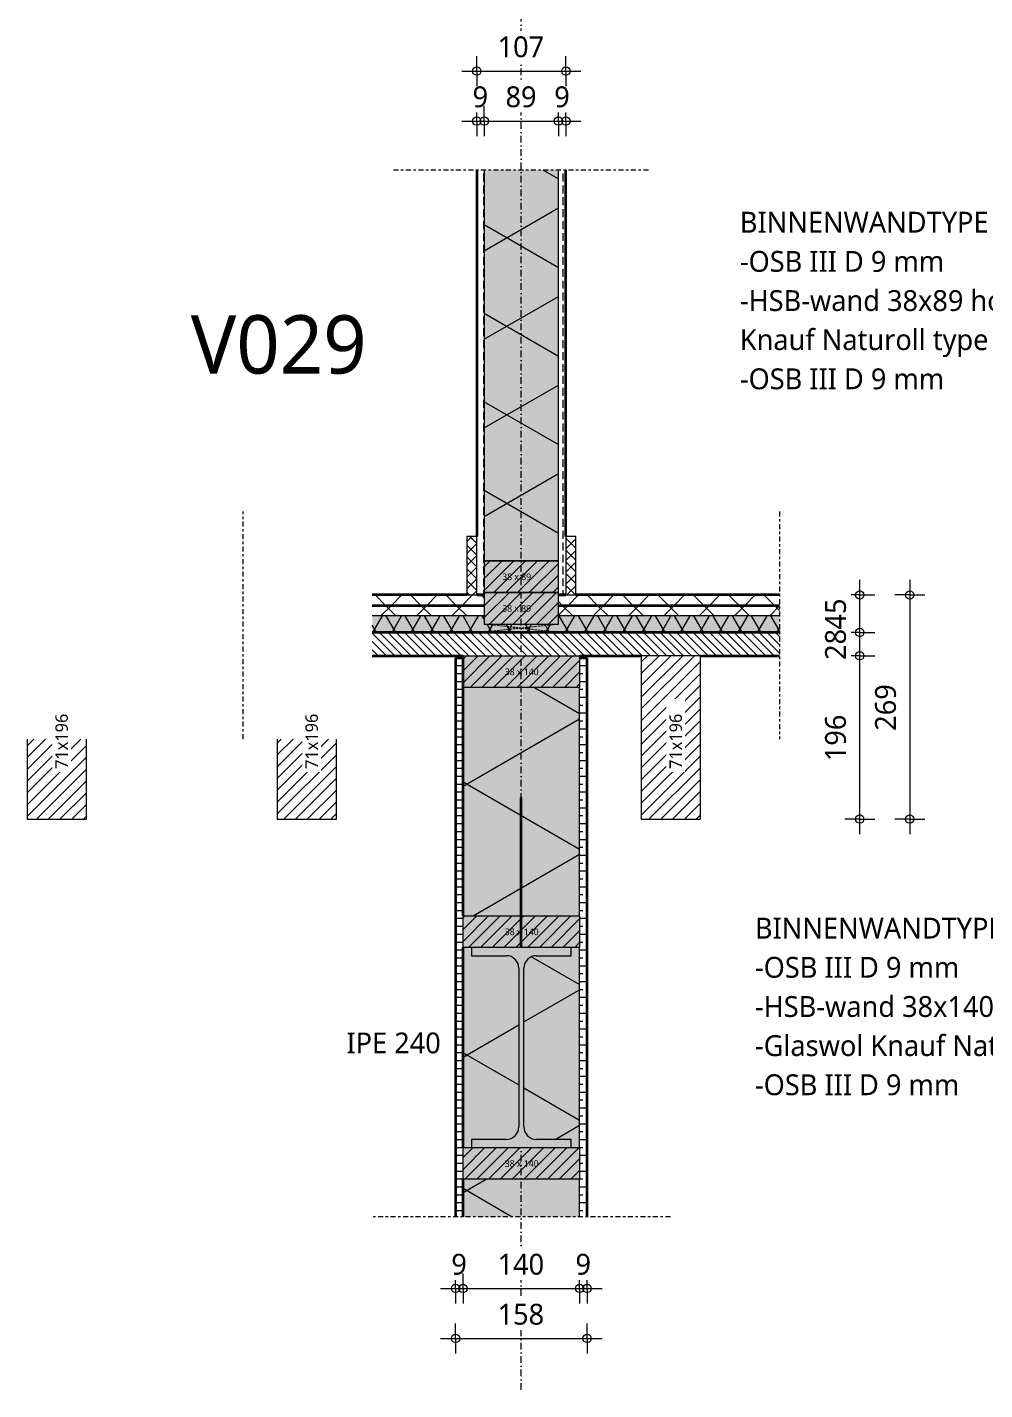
# Model space of a CAD drawing. Header units: millimetres. Extents: x 1789 to 13769, y 2055 to 27197.
# Drawn here: x 8624 to 9774, y 9308 to 10943 of the extents above; entities that cross this region are included whole.
import ezdxf

# ---------------------------------------------------------------- set-up
doc = ezdxf.new("R2010")
doc.units = ezdxf.units.MM
for name, pattern in [('MV_center', [15, 6, -3, 3, -3]), ('MV_hidden', [3.75, 2.5, -1.25]), ('MV_stramien', [16, 8, -4, 0, -4])]:
    doc.linetypes.add(name, pattern=pattern)
for name, color, linetype, lineweight in [('A-ANNO-DIMS', 211, 'Continuous', 13), ('A-ANNO-DIMS-10', 211, 'Continuous', 13), ('A-ANNO-NOTE', 131, 'Continuous', 18), ('A-DETL', 90, 'Continuous', 13), ('A-DETL-GENF', 92, 'Continuous', 18), ('A-DETL-MEDM', 33, 'Continuous', 18), ('G-ANNO-TEXT', 231, 'Continuous', 13)]:
    doc.layers.add(name, color=color, linetype=linetype, lineweight=lineweight)
doc.styles.add('Segoe UI', font='segoeui.ttf', dxfattribs={"height": 8})
doc.styles.add('Segoe UI_1', font='segoeui.ttf', dxfattribs={"height": 15})
doc.styles.add('Segoe UI_2', font='segoeui.ttf', dxfattribs={"height": 25})
doc.styles.add('Segoe UI_3', font='segoeui.ttf', dxfattribs={"height": 70})
doc.styles.add('Segoe UI_B', font='segoeui.ttf', dxfattribs={"height": 25})
doc.dimstyles.new('2_5_mm_1', dxfattribs={"dimscale": 304.8, "dimtxt": 26.184099, "dimasz": 0.032808, "dimexe": 0.059055, "dimexo": 0.0625, "dimgap": 0.029528, "dimtad": 1, "dimdec": 0, "dimzin": 0, "dimdsep": 46, "dimtxsty": 'Segoe UI_2', "dimblk1": 'DOTBLANK', "dimblk2": 'DOTBLANK', "dimsah": 1, "dimcen": 0.09, "dimdle": 0.059055, "dimazin": 0, "dimtfac": 1, "dimtdec": 4, "dimtix": 1, "dimtmove": 0, "dimatfit": 3, "dimfxl": 0.059055, "dimfxlon": 1, "dimtvp": 1, "dimtfill": 1, "dimtolj": 1, "dimtzin": 0, "dimarcsym": 2})
pattern_1 = [(45, (0, 0), (-21.213203, 21.213203), []), (135, (0, 0), (-21.213203, -21.213203), [])]
pattern_2 = [(0, (0, 0), (0, 18.952), []), (0, (0, 9.476), (0, 18.952), [9.476, -4.738])]
pattern_3 = [(45, (0, 0), (-7.071068, 7.071068), [])]
pattern_4 = [(90, (0, 0), (-19.05, 1e-15), []), (90, (9.525, 0), (-19.05, 1e-15), [9.525, -4.762])]
pattern_5 = [(45, (0, 0), (-7.071068, 7.071068), []), (135, (0, 0), (-7.071068, -7.071068), [])]

# ---------------------------------------------------------------- blocks, each defined once
blk = doc.blocks.new('42 isolatie - Type 1-3774381-Details Restauratie 1-10')
at = {"layer": 'A-DETL-GENF'}
blk.add_hatch(color=256, dxfattribs=at).paths.add_polyline_path([(322.8, 0.8), (677.3, 0.8), (677.3, 20.8), (411.8, 20.8), (411.8, 10.8), (322.8, 10.8), (322.8, 20.8), (188.2, 20.8), (188.2, 0.8)])
at = {"layer": 'A-DETL-GENF', "lineweight": 13}
h = blk.add_hatch(dxfattribs=at)
h.set_pattern_fill('FP_32', color=256, style=0, pattern_type=2)
h.set_pattern_definition([(60, (-2355.522, 120.812), (-17.32051, 10), []), (120, (-2355.522, 120.812), (-17.32051, -10), [])])
h.paths.add_polyline_path([(322.8, 0.8), (677.3, 0.8), (677.3, 20.8), (411.8, 20.8), (411.8, 10.8), (322.8, 10.8), (322.8, 20.8), (188.2, 20.8), (188.2, 0.8)])
at = {"layer": 'A-DETL-GENF'}
for p, q in [((322.8, 20.8), (188.2, 20.8)), ((322.8, 20.8), (188.2, 20.8)), ((677.3, 20.8), (411.8, 20.8)), ((677.3, 20.8), (411.8, 20.8)), ((188.2, 0.8), (677.3, 0.8))]:
    blk.add_line(p, q, dxfattribs=at)
blk = doc.blocks.new('42 isolatie - Type 1-3773790-Details Restauratie 1-10')
at = {"layer": 'A-DETL-GENF'}
h = blk.add_hatch(color=256, dxfattribs=at)
h.paths.add_polyline_path([(25.3, 140.8), (25.3, 0.8), (70.3, 0.8), (70.3, 140.8)])
h.paths.add_polyline_path([(108.3, 0.8), (348.3, 0.8), (348.3, 10.8), (338.5, 10.8), (338.5, 52.7), (338, 56.6), (336.5, 60.2), (334.1, 63.3), (331, 65.7), (327.4, 67.2), (323.5, 67.7), (133.1, 67.7), (129.2, 67.2), (125.6, 65.7), (122.5, 63.3), (120.1, 60.2), (118.6, 56.6), (118.1, 52.7), (118.1, 10.8), (108.3, 10.8)])
h.paths.add_polyline_path([(108.3, 140.8), (108.3, 130.8), (118.1, 130.8), (118.1, 88.9), (118.6, 85), (120.1, 81.4), (122.5, 78.3), (125.6, 75.9), (129.2, 74.4), (133.1, 73.9), (323.5, 73.9), (327.4, 74.4), (331, 75.9), (334.1, 78.3), (336.5, 81.4), (338, 85), (338.5, 88.9), (338.5, 130.8), (348.3, 130.8), (348.3, 140.8), (118.1, 140.8)])
h.paths.add_polyline_path([(386.3, 0.8), (660.3, 0.8), (660.3, 140.8), (386.3, 140.8)])
at = {"layer": 'A-DETL-GENF', "lineweight": 13}
h = blk.add_hatch(dxfattribs=at)
h.set_pattern_fill('FP_85', color=256, style=0, pattern_type=2)
h.set_pattern_definition([(60, (-857.8, 704), (-121.936, 70.4), []), (120, (-857.8, 704), (-121.936, -70.4), [])])
h.paths.add_polyline_path([(25.3, 140.8), (25.3, 0.8), (70.3, 0.8), (70.3, 140.8)])
h.paths.add_polyline_path([(108.3, 0.8), (348.3, 0.8), (348.3, 10.8), (338.5, 10.8), (338.5, 52.7), (338, 56.6), (336.5, 60.2), (334.1, 63.3), (331, 65.7), (327.4, 67.2), (323.5, 67.7), (133.1, 67.7), (129.2, 67.2), (125.6, 65.7), (122.5, 63.3), (120.1, 60.2), (118.6, 56.6), (118.1, 52.7), (118.1, 10.8), (108.3, 10.8)])
h.paths.add_polyline_path([(108.3, 140.8), (108.3, 130.8), (118.1, 130.8), (118.1, 88.9), (118.6, 85), (120.1, 81.4), (122.5, 78.3), (125.6, 75.9), (129.2, 74.4), (133.1, 73.9), (323.5, 73.9), (327.4, 74.4), (331, 75.9), (334.1, 78.3), (336.5, 81.4), (338, 85), (338.5, 88.9), (338.5, 130.8), (348.3, 130.8), (348.3, 140.8), (118.1, 140.8)])
h.paths.add_polyline_path([(386.3, 0.8), (660.3, 0.8), (660.3, 140.8), (386.3, 140.8)])
at = {"layer": 'A-DETL-GENF'}
for p, q in [((70.3, 140.8), (25.3, 140.8)), ((348.3, 140.8), (108.3, 140.8)), ((660.3, 140.8), (386.3, 140.8)), ((660.3, 140.8), (433.1, 140.8)), ((660.3, 0.8), (660.3, 140.8)), ((25.3, 0.8), (70.3, 0.8)), ((25.3, 0.8), (70.3, 0.8)), ((108.3, 0.8), (348.3, 0.8)), ((108.3, 0.8), (348.3, 0.8)), ((386.3, 0.8), (660.3, 0.8)), ((386.3, 0.8), (660.3, 0.8))]:
    blk.add_line(p, q, dxfattribs=at)
blk = doc.blocks.new('00 hout_rechthoekig_sls - SLS 38x140-V41-Details Restauratie 1-10')
at = {"layer": 'A-DETL-GENF', "lineweight": 13}
blk.add_hatch(color=256, dxfattribs=at).paths.add_polyline_path([(140, -38), (140, 0), (0, 0), (0, -38)])
at = {"layer": 'A-DETL-MEDM', "lineweight": 13}
h = blk.add_hatch(dxfattribs=at)
h.set_pattern_fill('FP_86', color=256, style=0, pattern_type=2)
h.set_pattern_definition([(45, (-9147.539, -10189.015), (-7.071068, 7.071068), [])])
h.paths.add_polyline_path([(140, -38), (140, 0), (0, 0), (0, -38)])
at = {"layer": 'A-DETL-MEDM'}
for p, q in [((0, 0), (140, 0)), ((0, -3), (0, 0)), ((140, 0), (140, -38)), ((140, 0), (140, -38)), ((140, 0), (140, -38)), ((0, -38), (0, -3)), ((140, -38), (0, -38)), ((140, -38), (0, -38))]:
    blk.add_line(p, q, dxfattribs=at)
blk = doc.blocks.new('00 hout_rechthoekig_sls - SLS 38x140-V42-Details Restauratie 1-10')
at = {"layer": 'A-DETL-GENF', "lineweight": 13}
blk.add_hatch(color=256, dxfattribs=at).paths.add_polyline_path([(140, -38), (140, 0), (0, 0), (0, -38), (130, -38)])
at = {"layer": 'A-DETL-MEDM', "lineweight": 13}
h = blk.add_hatch(dxfattribs=at)
h.set_pattern_fill('FP_87', color=256, style=0, pattern_type=2)
h.set_pattern_definition([(45, (-9147.539, -9877.015), (-7.071068, 7.071068), [])])
h.paths.add_polyline_path([(140, -38), (140, 0), (0, 0), (0, -38), (130, -38)])
at = {"layer": 'A-DETL-MEDM'}
for p, q in [((0, 0), (140, 0)), ((0, -38), (0, 0)), ((140, 0), (140, -38)), ((140, 0), (140, -38)), ((140, 0), (140, -38)), ((10, -38), (0, -38)), ((10, -38), (0, -38)), ((130, -38), (10, -38)), ((130, -38), (10, -38)), ((140, -38), (130, -38)), ((140, -38), (130, -38))]:
    blk.add_line(p, q, dxfattribs=at)
blk = doc.blocks.new('00 hout_rechthoekig_sls - SLS 38x140-V43-Details Restauratie 1-10')
at = {"layer": 'A-DETL-GENF', "lineweight": 13}
blk.add_hatch(color=256, dxfattribs=at).paths.add_polyline_path([(140, -38), (140, 0), (0, 0), (0, -38), (130, -38)])
at = {"layer": 'A-DETL-MEDM', "lineweight": 13}
h = blk.add_hatch(dxfattribs=at)
h.set_pattern_fill('FP_88', color=256, style=0, pattern_type=2)
h.set_pattern_definition([(45, (-9147.539, -9599.015), (-7.071068, 7.071068), [])])
h.paths.add_polyline_path([(140, -38), (140, 0), (0, 0), (0, -38), (130, -38)])
at = {"layer": 'A-DETL-MEDM'}
for p, q in [((0, 0), (10, 0)), ((0, -38), (0, 0)), ((10, 0), (130, 0)), ((130, 0), (140, 0)), ((140, 0), (140, -38)), ((140, 0), (140, -38)), ((140, 0), (140, -38)), ((140, -38), (0, -38)), ((140, -38), (0, -38))]:
    blk.add_line(p, q, dxfattribs=at)
blk = doc.blocks.new('NLRS_00_DI_maskeer - Type 1-4234694-Details Restauratie 1-10')
at = {"layer": 'A-DETL-GENF', "linetype": 'MV_center'}
blk.add_line((173, 0), (-100, 0), dxfattribs=at)
blk = doc.blocks.new('NLRS_00_DI_maskeer - Type 1-4234695-Details Restauratie 1-10')
at = {"layer": 'A-DETL-GENF', "linetype": 'MV_center'}
blk.add_line((-100, 0), (258, 0), dxfattribs=at)
blk = doc.blocks.new('NLRS_00_DI_maskeer - Type 1-4234693-Details Restauratie 1-10')
at = {"layer": 'A-DETL-GENF', "linetype": 'MV_center'}
blk.add_line((-100, 0), (173, 0), dxfattribs=at)
blk = doc.blocks.new('42 isolatie - Type 1-3774253-Details Restauratie 1-10')
at = {"layer": 'A-DETL-GENF'}
blk.add_hatch(color=256, dxfattribs=at).paths.add_polyline_path([(0.3, -0.8), (0.3, -89.8), (469.3, -89.8), (469.3, -0.8), (56.1, -0.8)])
at = {"layer": 'A-DETL-GENF', "lineweight": 13}
h = blk.add_hatch(dxfattribs=at)
h.set_pattern_fill('FP_89', color=256, style=0, pattern_type=2)
h.set_pattern_definition([(300, (-357.56, -184.11), (-79.674, -46), []), (240, (-357.56, -184.11), (-79.674, 46), [])])
h.paths.add_polyline_path([(0.3, -0.8), (0.3, -89.8), (469.3, -89.8), (469.3, -0.8), (56.1, -0.8)])
at = {"layer": 'A-DETL-GENF'}
for p, q in [((469.3, -0.8), (0.3, -0.8)), ((0.3, -0.8), (0.3, -89.8)), ((469.3, -0.8), (0.3, -0.8)), ((0.3, -89.8), (469.3, -89.8)), ((0.3, -89.8), (469.3, -89.8))]:
    blk.add_line(p, q, dxfattribs=at)
blk = doc.blocks.new('00 hout_rechthoekig_sls - SLS 38x89-V44-Details Restauratie 1-10')
at = {"layer": 'A-DETL-GENF', "lineweight": 13}
blk.add_hatch(color=256, dxfattribs=at).paths.add_polyline_path([(0, 38), (0, 0), (89, 0), (89, 38)])
at = {"layer": 'A-DETL-MEDM', "lineweight": 13}
h = blk.add_hatch(dxfattribs=at)
h.set_pattern_fill('FP_90', color=256, style=0, pattern_type=2)
h.set_pattern_definition([(225, (9262.039, 10265.015), (7.071068, -7.071068), [])])
h.paths.add_polyline_path([(0, 38), (0, 0), (89, 0), (89, 38)])
at = {"layer": 'A-DETL-MEDM'}
for p, q in [((89, 38), (0, 38)), ((0, 38), (0, 0)), ((89, 38), (0, 38)), ((89, 0), (89, 38)), ((89, 0), (89, 38)), ((89, 0), (89, 38)), ((0, 0), (89, 0))]:
    blk.add_line(p, q, dxfattribs=at)
blk = doc.blocks.new('00 hout_rechthoekig_sls - SLS 38x89-V45-Details Restauratie 1-10')
at = {"layer": 'A-DETL-GENF', "lineweight": 13}
blk.add_hatch(color=256, dxfattribs=at).paths.add_polyline_path([(0, 38), (0, 0), (89, 0), (89, 38)])
at = {"layer": 'A-DETL-MEDM', "lineweight": 13}
h = blk.add_hatch(dxfattribs=at)
h.set_pattern_fill('FP_91', color=256, style=0, pattern_type=2)
h.set_pattern_definition([(225, (9262.039, 10303.015), (7.071068, -7.071068), [])])
h.paths.add_polyline_path([(0, 38), (0, 0), (89, 0), (89, 38)])
at = {"layer": 'A-DETL-MEDM'}
for p, q in [((89, 38), (0, 38)), ((0, 38), (0, 0)), ((89, 38), (0, 38)), ((89, 0), (89, 38)), ((89, 0), (89, 38)), ((89, 0), (89, 38)), ((0, 0), (89, 0))]:
    blk.add_line(p, q, dxfattribs=at)
blk = doc.blocks.new('NLRS_00_DI_maskeer - Type 1-4234696-Details Restauratie 1-10')
at = {"layer": 'A-DETL-GENF', "linetype": 'MV_center'}
blk.add_line((-100, 0), (207, 0), dxfattribs=at)
blk = doc.blocks.new('DIMBLOCK235-Details Restauratie 1-10')
at = {"layer": 'A-ANNO-DIMS-10'}
for p, q in [((9138.5, 9429.9), (9138.5, 9447.9)), ((9147.5, 9429.9), (9147.5, 9447.9)), ((9120.5, 9429.9), (9147.5, 9429.9)), ((9138.5, 9429.9), (9138.5, 9411.9)), ((9147.5, 9429.9), (9147.5, 9411.9))]:
    blk.add_line(p, q, dxfattribs=at)
for centre in [(9138.5, 9429.9), (9147.5, 9429.9)]:
    blk.add_circle(centre, 5, dxfattribs=at)
at = {"layer": 'A-ANNO-DIMS-10', "color": 0, "insert": (9133.5, 9471.5), "char_height": 25, "width": 22.852, "attachment_point": 1, "line_spacing_factor": 1.142579, "style": 'Segoe UI_2', "bg_fill": 3, "box_fill_scale": 1.25, "bg_fill_color": 9, "bg_fill_true_color": 13158600, "bg_fill_transparency": 0}
blk.add_mtext('9', dxfattribs=at)
blk = doc.blocks.new('_DotBlank')
at = {"color": 0, "linetype": 'ByBlock', "lineweight": -2}
blk.add_line((-0.5, 0), (-1, 0), dxfattribs=at)
blk.add_circle((0, 0), 0.5, dxfattribs=at)
blk = doc.blocks.new('DIMBLOCK236-Details Restauratie 1-10')
at = {"layer": 'A-ANNO-DIMS-10'}
for p, q in [((9147.5, 9429.9), (9147.5, 9447.9)), ((9287.5, 9429.9), (9287.5, 9447.9)), ((9147.5, 9429.9), (9287.5, 9429.9)), ((9147.5, 9429.9), (9147.5, 9411.9)), ((9287.5, 9429.9), (9287.5, 9411.9))]:
    blk.add_line(p, q, dxfattribs=at)
for centre in [(9147.5, 9429.9), (9287.5, 9429.9)]:
    blk.add_circle(centre, 5, dxfattribs=at)
at = {"layer": 'A-ANNO-DIMS-10', "color": 0, "insert": (9189, 9471.5), "char_height": 25, "width": 68.555, "attachment_point": 1, "line_spacing_factor": 1.142579, "style": 'Segoe UI_2', "bg_fill": 3, "box_fill_scale": 1.25, "bg_fill_color": 9, "bg_fill_true_color": 13158600, "bg_fill_transparency": 0}
blk.add_mtext('140', dxfattribs=at)
blk = doc.blocks.new('DIMBLOCK237-Details Restauratie 1-10')
at = {"layer": 'A-ANNO-DIMS-10'}
for p, q in [((9287.5, 9429.9), (9287.5, 9447.9)), ((9296.5, 9429.9), (9296.5, 9447.9)), ((9287.5, 9429.9), (9314.5, 9429.9)), ((9287.5, 9429.9), (9287.5, 9411.9)), ((9296.5, 9429.9), (9296.5, 9411.9))]:
    blk.add_line(p, q, dxfattribs=at)
for centre in [(9287.5, 9429.9), (9296.5, 9429.9)]:
    blk.add_circle(centre, 5, dxfattribs=at)
at = {"layer": 'A-ANNO-DIMS-10', "color": 0, "insert": (9282.5, 9471.5), "char_height": 25, "width": 22.852, "attachment_point": 1, "line_spacing_factor": 1.142579, "style": 'Segoe UI_2', "bg_fill": 3, "box_fill_scale": 1.25, "bg_fill_color": 9, "bg_fill_true_color": 13158600, "bg_fill_transparency": 0}
blk.add_mtext('9', dxfattribs=at)
blk = doc.blocks.new('DIMBLOCK238-Details Restauratie 1-10')
at = {"layer": 'A-ANNO-DIMS-10'}
for p, q in [((9138.5, 9369.9), (9138.5, 9387.9)), ((9296.5, 9369.9), (9296.5, 9387.9)), ((9120.5, 9369.9), (9314.5, 9369.9)), ((9138.5, 9369.9), (9138.5, 9351.9)), ((9296.5, 9369.9), (9296.5, 9351.9))]:
    blk.add_line(p, q, dxfattribs=at)
for centre in [(9138.5, 9369.9), (9296.5, 9369.9)]:
    blk.add_circle(centre, 5, dxfattribs=at)
at = {"layer": 'A-ANNO-DIMS-10', "color": 0, "insert": (9189, 9411.5), "char_height": 25, "width": 68.555, "attachment_point": 1, "line_spacing_factor": 1.142579, "style": 'Segoe UI_2', "bg_fill": 3, "box_fill_scale": 1.25, "bg_fill_color": 9, "bg_fill_true_color": 13158600, "bg_fill_transparency": 0}
blk.add_mtext('158', dxfattribs=at)
blk = doc.blocks.new('DIMBLOCK239-Details Restauratie 1-10')
at = {"layer": 'A-ANNO-DIMS-10'}
for p, q in [((9164, 10830.5), (9164, 10848.5)), ((9173, 10830.5), (9173, 10848.5)), ((9146, 10830.5), (9173, 10830.5)), ((9164, 10830.5), (9164, 10812.5)), ((9173, 10830.5), (9173, 10812.5))]:
    blk.add_line(p, q, dxfattribs=at)
for centre in [(9164, 10830.5), (9173, 10830.5)]:
    blk.add_circle(centre, 5, dxfattribs=at)
at = {"layer": 'A-ANNO-DIMS-10', "color": 0, "insert": (9159, 10872.2), "char_height": 25, "width": 22.852, "attachment_point": 1, "line_spacing_factor": 1.142579, "style": 'Segoe UI_2', "bg_fill": 3, "box_fill_scale": 1.25, "bg_fill_color": 9, "bg_fill_true_color": 13158600, "bg_fill_transparency": 0}
blk.add_mtext('9', dxfattribs=at)
blk = doc.blocks.new('DIMBLOCK240-Details Restauratie 1-10')
at = {"layer": 'A-ANNO-DIMS-10'}
for p, q in [((9173, 10830.5), (9173, 10848.5)), ((9262, 10830.5), (9262, 10848.5)), ((9173, 10830.5), (9262, 10830.5)), ((9173, 10830.5), (9173, 10812.5)), ((9262, 10830.5), (9262, 10812.5))]:
    blk.add_line(p, q, dxfattribs=at)
for centre in [(9173, 10830.5), (9262, 10830.5)]:
    blk.add_circle(centre, 5, dxfattribs=at)
at = {"layer": 'A-ANNO-DIMS-10', "color": 0, "insert": (9198.5, 10872.2), "char_height": 25, "width": 45.703, "attachment_point": 1, "line_spacing_factor": 1.142579, "style": 'Segoe UI_2', "bg_fill": 3, "box_fill_scale": 1.25, "bg_fill_color": 9, "bg_fill_true_color": 13158600, "bg_fill_transparency": 0}
blk.add_mtext('89', dxfattribs=at)
blk = doc.blocks.new('DIMBLOCK241-Details Restauratie 1-10')
at = {"layer": 'A-ANNO-DIMS-10'}
for p, q in [((9262, 10830.5), (9262, 10848.5)), ((9271, 10830.5), (9271, 10848.5)), ((9262, 10830.5), (9289, 10830.5)), ((9262, 10830.5), (9262, 10812.5)), ((9271, 10830.5), (9271, 10812.5))]:
    blk.add_line(p, q, dxfattribs=at)
for centre in [(9262, 10830.5), (9271, 10830.5)]:
    blk.add_circle(centre, 5, dxfattribs=at)
at = {"layer": 'A-ANNO-DIMS-10', "color": 0, "insert": (9257, 10872.2), "char_height": 25, "width": 22.852, "attachment_point": 1, "line_spacing_factor": 1.142579, "style": 'Segoe UI_2', "bg_fill": 3, "box_fill_scale": 1.25, "bg_fill_color": 9, "bg_fill_true_color": 13158600, "bg_fill_transparency": 0}
blk.add_mtext('9', dxfattribs=at)
blk = doc.blocks.new('DIMBLOCK242-Details Restauratie 1-10')
at = {"layer": 'A-ANNO-DIMS-10'}
for p, q in [((9164, 10890.5), (9164, 10908.5)), ((9271, 10890.5), (9271, 10908.5)), ((9146, 10890.5), (9289, 10890.5)), ((9164, 10890.5), (9164, 10872.5)), ((9271, 10890.5), (9271, 10872.5))]:
    blk.add_line(p, q, dxfattribs=at)
for centre in [(9164, 10890.5), (9271, 10890.5)]:
    blk.add_circle(centre, 5, dxfattribs=at)
at = {"layer": 'A-ANNO-DIMS-10', "color": 0, "insert": (9189, 10932.2), "char_height": 25, "width": 68.555, "attachment_point": 1, "line_spacing_factor": 1.142579, "style": 'Segoe UI_2', "bg_fill": 3, "box_fill_scale": 1.25, "bg_fill_color": 9, "bg_fill_true_color": 13158600, "bg_fill_transparency": 0}
blk.add_mtext('107', dxfattribs=at)
blk = doc.blocks.new('DIMBLOCK243-Details Restauratie 1-10')
at = {"layer": 'A-ANNO-DIMS-10'}
for p, q in [((9623.7, 10189), (9605.7, 10189)), ((9623.7, 9975), (9623.7, 10189)), ((9623.7, 10189), (9641.7, 10189)), ((9623.7, 9993), (9605.7, 9993)), ((9623.7, 9993), (9641.7, 9993))]:
    blk.add_line(p, q, dxfattribs=at)
for centre in [(9623.7, 10189), (9623.7, 9993)]:
    blk.add_circle(centre, 5, dxfattribs=at)
at = {"layer": 'A-ANNO-DIMS-10', "color": 0, "insert": (9582.1, 10062.5), "char_height": 25, "width": 68.555, "attachment_point": 1, "rotation": 90, "line_spacing_factor": 1.142579, "style": 'Segoe UI_2', "bg_fill": 3, "box_fill_scale": 1.25, "bg_fill_color": 9, "bg_fill_true_color": 13158600, "bg_fill_transparency": 0}
blk.add_mtext('196', dxfattribs=at)
blk = doc.blocks.new('DIMBLOCK244-Details Restauratie 1-10')
at = {"layer": 'A-ANNO-DIMS-10'}
for p, q in [((9623.7, 10217), (9605.7, 10217)), ((9623.7, 10189), (9623.7, 10217)), ((9623.7, 10217), (9641.7, 10217)), ((9623.7, 10189), (9605.7, 10189)), ((9623.7, 10189), (9641.7, 10189))]:
    blk.add_line(p, q, dxfattribs=at)
for centre in [(9623.7, 10217), (9623.7, 10189)]:
    blk.add_circle(centre, 5, dxfattribs=at)
at = {"layer": 'A-ANNO-DIMS-10', "color": 0, "insert": (9582.1, 10184), "char_height": 25, "width": 45.703, "attachment_point": 1, "rotation": 90, "line_spacing_factor": 1.142579, "style": 'Segoe UI_2', "bg_fill": 3, "box_fill_scale": 1.25, "bg_fill_color": 9, "bg_fill_true_color": 13158600, "bg_fill_transparency": 0}
blk.add_mtext('28', dxfattribs=at)
blk = doc.blocks.new('DIMBLOCK245-Details Restauratie 1-10')
at = {"layer": 'A-ANNO-DIMS-10'}
for p, q in [((9623.7, 10217), (9623.7, 10280)), ((9623.7, 10262), (9605.7, 10262)), ((9623.7, 10262), (9641.7, 10262)), ((9623.7, 10217), (9605.7, 10217)), ((9623.7, 10217), (9641.7, 10217))]:
    blk.add_line(p, q, dxfattribs=at)
for centre in [(9623.7, 10262), (9623.7, 10217)]:
    blk.add_circle(centre, 5, dxfattribs=at)
at = {"layer": 'A-ANNO-DIMS-10', "color": 0, "insert": (9582.1, 10220.5), "char_height": 25, "width": 45.703, "attachment_point": 1, "rotation": 90, "line_spacing_factor": 1.142579, "style": 'Segoe UI_2', "bg_fill": 3, "box_fill_scale": 1.25, "bg_fill_color": 9, "bg_fill_true_color": 13158600, "bg_fill_transparency": 0}
blk.add_mtext('45', dxfattribs=at)
blk = doc.blocks.new('DIMBLOCK246-Details Restauratie 1-10')
at = {"layer": 'A-ANNO-DIMS-10'}
for p, q in [((9683.7, 10280), (9683.7, 9975)), ((9683.7, 10262), (9665.7, 10262)), ((9683.7, 10262), (9701.7, 10262)), ((9683.7, 9993), (9665.7, 9993)), ((9683.7, 9993), (9701.7, 9993))]:
    blk.add_line(p, q, dxfattribs=at)
for centre in [(9683.7, 10262), (9683.7, 9993)]:
    blk.add_circle(centre, 5, dxfattribs=at)
at = {"layer": 'A-ANNO-DIMS-10', "color": 0, "insert": (9642.1, 10099), "char_height": 25, "width": 68.555, "attachment_point": 1, "rotation": 90, "line_spacing_factor": 1.142579, "style": 'Segoe UI_2', "bg_fill": 3, "box_fill_scale": 1.25, "bg_fill_color": 9, "bg_fill_true_color": 13158600, "bg_fill_transparency": 0}
blk.add_mtext('269', dxfattribs=at)

msp = doc.modelspace()

# ---------------------------------------------------------------- hatches: boundary and pattern name
at = {"layer": 'A-DETL-GENF', "lineweight": 13}
h = msp.add_hatch(dxfattribs=at)
h.set_pattern_fill('FP_3', color=250, style=0, pattern_type=2)
h.set_pattern_definition(pattern_4)
h.paths.add_polyline_path([(9173, 10262), (9173, 10772), (9164, 10772), (9164, 10262)])
h = msp.add_hatch(dxfattribs=at)
h.set_pattern_fill('FP_3', color=250, style=0, pattern_type=2)
h.set_pattern_definition(pattern_4)
h.paths.add_polyline_path([(9271, 10262), (9271, 10772), (9262, 10772), (9262, 10262)])
h = msp.add_hatch(dxfattribs=at)
h.set_pattern_fill('FP_21', color=250, style=0, pattern_type=2)
h.set_pattern_definition(pattern_5)
h.paths.add_polyline_path([(9164, 10262), (9164, 10332), (9152, 10332), (9152, 10262)])
h = msp.add_hatch(dxfattribs=at)
h.set_pattern_fill('FP_21', color=250, style=0, pattern_type=2)
h.set_pattern_definition(pattern_5)
h.paths.add_polyline_path([(9283, 10262), (9283, 10332), (9271, 10332), (9271, 10262)])
h = msp.add_hatch(dxfattribs=at)
h.set_pattern_fill('FP_4', color=253, style=0, pattern_type=2)
h.set_pattern_definition(pattern_1)
h.paths.add_polyline_path([(9038.5, 10249.5), (9173, 10249.5), (9173, 10262), (9038.5, 10262)])
h.paths.add_polyline_path([(9262, 10249.5), (9527.5, 10249.5), (9527.5, 10262), (9262, 10262)])
h = msp.add_hatch(dxfattribs=at)
h.set_pattern_fill('FP_4', color=253, style=0, pattern_type=2)
h.set_pattern_definition(pattern_1)
h.paths.add_polyline_path([(9038.5, 10237), (9173, 10237), (9173, 10249.5), (9038.5, 10249.5)])
h.paths.add_polyline_path([(9262, 10237), (9527.5, 10237), (9527.5, 10249.5), (9262, 10249.5)])
h = msp.add_hatch(dxfattribs=at)
h.set_pattern_fill('FP_68', color=253, style=0, pattern_type=2)
h.set_pattern_definition([(135, (0, 0), (-4.9497475, -4.9497475), [])])
h.paths.add_polyline_path([(9038.5, 10189), (9527.5, 10189), (9527.5, 10217), (9038.5, 10217)])
h = msp.add_hatch(dxfattribs=at)
h.set_pattern_fill('FP_39', color=250, style=0, pattern_type=2)
h.set_pattern_definition(pattern_2)
h.paths.add_polyline_path([(9147.5, 9516), (9147.5, 10186), (9138.5, 10186), (9138.5, 9516)])
h = msp.add_hatch(dxfattribs=at)
h.set_pattern_fill('FP_39', color=250, style=0, pattern_type=2)
h.set_pattern_definition(pattern_2)
h.paths.add_polyline_path([(9287.5, 9516), (9296.5, 9516), (9296.5, 10186), (9287.5, 10186), (9287.5, 9561)])
h = msp.add_hatch(dxfattribs=at)
h.set_pattern_fill('FP_10', color=250, style=0, pattern_type=2)
h.set_pattern_definition(pattern_3)
h.paths.add_polyline_path([(9432.5, 9993), (9432.5, 10189), (9361.5, 10189), (9361.5, 9993), (9411.6, 9993)])
h = msp.add_hatch(dxfattribs=at)
h.set_pattern_fill('FP_10', color=250, style=0, pattern_type=2)
h.set_pattern_definition(pattern_3)
h.paths.add_polyline_path([(8695.4, 9993), (8695.4, 10089), (8624.4, 10089), (8624.4, 9993)])
h = msp.add_hatch(dxfattribs=at)
h.set_pattern_fill('FP_10', color=250, style=0, pattern_type=2)
h.set_pattern_definition(pattern_3)
h.paths.add_polyline_path([(8995.5, 9993), (8995.5, 10089), (8924.5, 10089), (8924.5, 9993)])
at = {"layer": 'A-DETL-GENF'}
msp.add_hatch(color=7, dxfattribs=at).paths.add_polyline_path([(9157.5, 9599), (9277.5, 9599), (9277.5, 9608.8), (9235.6, 9608.8), (9231.8, 9609.3), (9228.1, 9610.8), (9225, 9613.2), (9222.6, 9616.3), (9221.2, 9619.9), (9220.6, 9623.8), (9220.6, 9814.2), (9221.2, 9818.1), (9222.6, 9821.7), (9225, 9824.8), (9228.1, 9827.2), (9231.8, 9828.7), (9235.6, 9829.2), (9277.5, 9829.2), (9277.5, 9839), (9157.5, 9839), (9157.5, 9829.2), (9199.4, 9829.2), (9203.3, 9828.7), (9206.9, 9827.2), (9210, 9824.8), (9212.4, 9821.7), (9213.9, 9818.1), (9214.4, 9814.2), (9214.4, 9623.8), (9213.9, 9619.9), (9212.4, 9616.3), (9210, 9613.2), (9206.9, 9610.8), (9203.3, 9609.3), (9199.4, 9608.8), (9157.5, 9608.8)])

# ---------------------------------------------------------------- linework, layer by layer
at = {"layer": 'A-DETL', "linetype": 'MV_stramien', "lineweight": 18}
for p, q in [((9217.5, 9839), (9217.5, 10988.4)), ((9217.5, 9308.4), (9217.5, 9599))]:
    msp.add_line(p, q, dxfattribs=at)
at = {"layer": 'A-DETL', "lineweight": 35}
for p, q in [((9164, 10772), (9164, 10332)), ((9271, 10332), (9271, 10772)), ((9152, 10262), (9038.5, 10262)), ((9173, 10262), (9164, 10262)), ((9164, 10262), (9173, 10262)), ((9271, 10262), (9262, 10262)), ((9262, 10262), (9271, 10262)), ((9527.5, 10262), (9283, 10262)), ((9038.5, 10249.5), (9173, 10249.5)), ((9262, 10249.5), (9527.5, 10249.5)), ((9527.5, 10217), (9038.5, 10217)), ((9038.5, 10189), (9147.5, 10189)), ((9147.5, 10186), (9138.5, 10186)), ((9138.5, 10186), (9138.5, 9516)), ((9147.5, 9877), (9147.5, 10186)), ((9287.5, 10189), (9361.5, 10189)), ((9296.5, 10186), (9287.5, 10186)), ((9296.5, 9516), (9296.5, 10186)), ((9432.5, 10189), (9527.5, 10189)), ((9217.5, 9839), (9217.5, 10019)), ((9147.5, 9599), (9147.5, 9839)), ((9147.5, 9516), (9147.5, 9561))]:
    msp.add_line(p, q, dxfattribs=at)
at = {"layer": 'A-DETL', "lineweight": 18}
for p, q in [((9164, 10332), (9152, 10332)), ((9152, 10332), (9152, 10262)), ((9164, 10262), (9164, 10332)), ((9283, 10332), (9271, 10332)), ((9271, 10332), (9271, 10262)), ((9283, 10262), (9283, 10332)), ((9152, 10262), (9164, 10262)), ((9271, 10262), (9283, 10262)), ((9432.5, 10189), (9361.5, 10189)), ((9361.5, 10189), (9361.5, 9993)), ((9432.5, 9993), (9432.5, 10189)), ((8624.4, 10089), (8624.4, 9993)), ((8695.4, 9993), (8695.4, 10089)), ((8924.5, 10089), (8924.5, 9993)), ((8995.5, 9993), (8995.5, 10089)), ((8624.4, 9993), (8695.4, 9993)), ((8924.5, 9993), (8995.5, 9993)), ((9361.5, 9993), (9432.5, 9993)), ((9157.5, 9839), (9157.5, 9829.2)), ((9277.5, 9839), (9157.5, 9839)), ((9157.5, 9829.2), (9199.4, 9829.2)), ((9235.6, 9829.2), (9277.5, 9829.2)), ((9277.5, 9829.2), (9277.5, 9839)), ((9214.4, 9814.2), (9214.4, 9623.8)), ((9220.6, 9623.8), (9220.6, 9814.2)), ((9199.4, 9608.8), (9157.5, 9608.8)), ((9157.5, 9608.8), (9157.5, 9599)), ((9157.5, 9599), (9277.5, 9599)), ((9277.5, 9608.8), (9235.6, 9608.8)), ((9277.5, 9599), (9277.5, 9608.8))]:
    msp.add_line(p, q, dxfattribs=at)
at = {"layer": 'A-DETL', "linetype": 'MV_hidden', "lineweight": 18}
for p, q in [((9262, 10217), (9173, 10227)), ((9262, 10227), (9173, 10217.3))]:
    msp.add_line(p, q, dxfattribs=at)
at = {"layer": 'A-DETL', "lineweight": 18}
for centre, start, end in [((9199.4, 9814.2), 360, 90), ((9235.6, 9814.2), 90, 180), ((9199.4, 9623.8), 270, 0), ((9235.6, 9623.8), 180, 270)]:
    msp.add_arc(centre, 15, start, end, dxfattribs=at)

# ---------------------------------------------------------------- block references
at = {"layer": 'A-DETL-GENF', "linetype": 'MV_center'}
msp.add_blockref('NLRS_00_DI_maskeer - Type 1-4234696-Details Restauratie 1-10', (9164, 10772), dxfattribs=at)
at = {"layer": 'A-DETL-GENF'}
for name, p, rotation in [('42 isolatie - Type 1-3774253-Details Restauratie 1-10', (9172.2, 10302.7), 90.00000000000078), ('42 isolatie - Type 1-3773790-Details Restauratie 1-10', (9288.3, 9490.7), 89.9999999999992)]:
    msp.add_blockref(name, p, dxfattribs=dict(at, rotation=rotation))
at = {"layer": 'A-DETL-GENF', "linetype": 'MV_center'}
for name, p, rotation in [('NLRS_00_DI_maskeer - Type 1-4234694-Details Restauratie 1-10', (8883.8, 10262), 270), ('NLRS_00_DI_maskeer - Type 1-4234693-Details Restauratie 1-10', (9527.5, 10262), 270), ('NLRS_00_DI_maskeer - Type 1-4234695-Details Restauratie 1-10', (9296.5, 9516), 180)]:
    msp.add_blockref(name, p, dxfattribs=dict(at, rotation=rotation))
at = {"layer": 'A-DETL-GENF'}
msp.add_blockref('42 isolatie - Type 1-3774381-Details Restauratie 1-10', (8850.3, 10216.2), dxfattribs=at)
at = {"layer": 'A-DETL-MEDM', "lineweight": 13, "rotation": 180}
for name, p in [('00 hout_rechthoekig_sls - SLS 38x89-V45-Details Restauratie 1-10', (9262, 10303)), ('00 hout_rechthoekig_sls - SLS 38x89-V44-Details Restauratie 1-10', (9262, 10265))]:
    msp.add_blockref(name, p, dxfattribs=at)
at = {"layer": 'A-DETL-MEDM', "lineweight": 13}
for name, p in [('00 hout_rechthoekig_sls - SLS 38x140-V41-Details Restauratie 1-10', (9147.5, 10189)), ('00 hout_rechthoekig_sls - SLS 38x140-V42-Details Restauratie 1-10', (9147.5, 9877)), ('00 hout_rechthoekig_sls - SLS 38x140-V43-Details Restauratie 1-10', (9147.5, 9599))]:
    msp.add_blockref(name, p, dxfattribs=at)

# ---------------------------------------------------------------- texts
at = {"layer": 'A-ANNO-NOTE', "lineweight": 13, "char_height": 8, "attachment_point": 1, "style": 'Segoe UI'}
for s, insert, width in [('38 x 89', (9194.5, 10287.8), 47.3), ('38 x 89', (9194.5, 10249.8), 47.3), ('38 x 140', (9197.6, 10173.8), 55.316), ('38 x 140', (9197.6, 9861.8), 55.316), ('38 x 140', (9197.6, 9583.8), 55.316)]:
    msp.add_mtext(s, dxfattribs=dict(at, insert=insert, width=width))
at = {"layer": 'G-ANNO-TEXT', "color": 7, "attachment_point": 1}
for s, insert, char_height, width, style in [('BINNENWANDTYPE 3:', (9479.8, 10721.7), 25, 448.143, 'Segoe UI_B'), ('-OSB III D 9 mm', (9479.8, 10674.7), 25, 303.84, 'Segoe UI_2'), ('-HSB-wand 38x89 hoh 406 mm ', (9479.8, 10627.7), 25, 600.464, 'Segoe UI_2'), ('V029', (8820.7, 10597.6), 70, 272.574, 'Segoe UI_3'), ('Knauf Naturoll type 037 D 90 mm', (9479.8, 10580.8), 25, 634.937, 'Segoe UI_2'), ('-OSB III D 9 mm', (9479.8, 10533.8), 25, 303.84, 'Segoe UI_2'), ('BINNENWANDTYPE 2:', (9497.9, 9874.7), 25, 448.143, 'Segoe UI_B'), ('-OSB III D 9 mm', (9497.9, 9827.7), 25, 303.84, 'Segoe UI_2'), ('-HSB-wand 38x140 hoh 610 mm', (9497.9, 9780.7), 25, 611.688, 'Segoe UI_2'), ('-Glaswol Knauf Naturoll type 037 D 140 mm', (9497.9, 9733.8), 25, 831.35, 'Segoe UI_2'), ('-OSB III D 9 mm', (9497.9, 9686.8), 25, 303.84, 'Segoe UI_2')]:
    msp.add_mtext(s, dxfattribs=dict(at, insert=insert, char_height=char_height, width=width, style=style))
at = {"layer": 'G-ANNO-TEXT', "color": 39, "insert": (9007.6, 9737), "char_height": 25, "width": 138.692, "attachment_point": 1, "style": 'Segoe UI_2'}
msp.add_mtext('IPE 240', dxfattribs=at)

# ---------------------------------------------------------------- dimensions: what is measured, and where the dimension line sits
at = {"layer": 'A-ANNO-DIMS'}
for base, p1, p2, picture, middle in [((9173, 10830.5), (9164, 10812.5), (9173, 10812.5), 'DIMBLOCK239-Details Restauratie 1-10', (9168.5, 10852.5)), ((9147.5, 9429.9), (9138.5, 9447.9), (9147.5, 9447.9), 'DIMBLOCK235-Details Restauratie 1-10', (9143, 9451.8))]:
    dim = msp.add_linear_dim(base=base, p1=p1, p2=p2, dimstyle='2_5_mm_1', override={"dimpost": '<>', "dimfxl": 9}, dxfattribs=at)
    dim.commit()
    dim.dimension.update_dxf_attribs({"geometry": picture, "text_midpoint": middle})
dim = msp.add_linear_dim(base=(9623.7, 10189), p1=(9605.7, 9993), p2=(9605.7, 10189), angle=90, dimstyle='2_5_mm_1', override={"dimpost": '<>', "dimfxl": 196}, dxfattribs=at)
dim.commit()
dim.dimension.update_dxf_attribs({"geometry": 'DIMBLOCK243-Details Restauratie 1-10', "text_midpoint": (9601.7, 10091)})

# ---------------------------------------------------------------- next in the draw order: texts
at = {"layer": 'G-ANNO-TEXT', "color": 7, "char_height": 15, "width": 80.169, "attachment_point": 1, "rotation": 90, "style": 'Segoe UI_1', "bg_fill": 3, "box_fill_scale": 1.25, "bg_fill_color": 9, "bg_fill_true_color": 13158600, "bg_fill_transparency": 0}
for insert in [(8658.2, 10053.3), (8958.3, 10053.3), (9395.3, 10053.3)]:
    msp.add_mtext('71x196', dxfattribs=dict(at, insert=insert))

# ---------------------------------------------------------------- next in the draw order: dimensions: what is measured, and where the dimension line sits
at = {"layer": 'A-ANNO-DIMS'}
for base, p1, p2, override, picture, middle in [((9262, 10830.5), (9173, 10812.5), (9262, 10812.5), {"dimpost": '<>', "dimfxl": 89}, 'DIMBLOCK240-Details Restauratie 1-10', (9217.5, 10852.5)), ((9287.5, 9429.9), (9147.5, 9447.9), (9287.5, 9447.9), {"dimpost": '<>', "dimfxl": 140}, 'DIMBLOCK236-Details Restauratie 1-10', (9217.5, 9451.8))]:
    dim = msp.add_linear_dim(base=base, p1=p1, p2=p2, dimstyle='2_5_mm_1', override=override, dxfattribs=at)
    dim.commit()
    dim.dimension.update_dxf_attribs({"geometry": picture, "text_midpoint": middle})
dim = msp.add_linear_dim(base=(9623.7, 10217), p1=(9605.7, 10189), p2=(9605.7, 10217), angle=90, dimstyle='2_5_mm_1', override={"dimpost": '<>', "dimfxl": 28}, dxfattribs=at)
dim.commit()
dim.dimension.update_dxf_attribs({"geometry": 'DIMBLOCK244-Details Restauratie 1-10', "text_midpoint": (9601.8, 10203)})

# ---------------------------------------------------------------- next in the draw order: dimensions: what is measured, and where the dimension line sits
for base, p1, p2, picture, middle in [((9271, 10830.5), (9262, 10812.5), (9271, 10812.5), 'DIMBLOCK241-Details Restauratie 1-10', (9266.5, 10852.5)), ((9296.5, 9429.9), (9287.5, 9447.9), (9296.5, 9447.9), 'DIMBLOCK237-Details Restauratie 1-10', (9292, 9451.8))]:
    dim = msp.add_linear_dim(base=base, p1=p1, p2=p2, dimstyle='2_5_mm_1', override={"dimpost": '<>', "dimfxl": 9}, dxfattribs=at)
    dim.commit()
    dim.dimension.update_dxf_attribs({"geometry": picture, "text_midpoint": middle})
dim = msp.add_linear_dim(base=(9623.7, 10262), p1=(9605.7, 10217), p2=(9605.7, 10262), angle=90, dimstyle='2_5_mm_1', override={"dimpost": '<>', "dimfxl": 45}, dxfattribs=at)
dim.commit()
dim.dimension.update_dxf_attribs({"geometry": 'DIMBLOCK245-Details Restauratie 1-10', "text_midpoint": (9602, 10239.5)})

# ---------------------------------------------------------------- next in the draw order: dimensions: what is measured, and where the dimension line sits
for base, p1, p2, override, picture, middle in [((9271, 10890.5), (9164, 10872.5), (9271, 10872.5), {"dimpost": '<>', "dimfxl": 107}, 'DIMBLOCK242-Details Restauratie 1-10', (9217.5, 10912.5)), ((9296.5, 9369.9), (9138.5, 9387.9), (9296.5, 9387.9), {"dimpost": '<>', "dimfxl": 158}, 'DIMBLOCK238-Details Restauratie 1-10', (9217.5, 9391.8))]:
    dim = msp.add_linear_dim(base=base, p1=p1, p2=p2, dimstyle='2_5_mm_1', override=override, dxfattribs=at)
    dim.commit()
    dim.dimension.update_dxf_attribs({"geometry": picture, "text_midpoint": middle})
dim = msp.add_linear_dim(base=(9683.7, 9993), p1=(9665.7, 10262), p2=(9665.7, 9993), angle=90, dimstyle='2_5_mm_1', override={"dimpost": '<>', "dimfxl": 269}, dxfattribs=at)
dim.commit()
dim.dimension.update_dxf_attribs({"geometry": 'DIMBLOCK246-Details Restauratie 1-10', "text_midpoint": (9661.8, 10127.5)})

doc.saveas('drawing.dxf')
